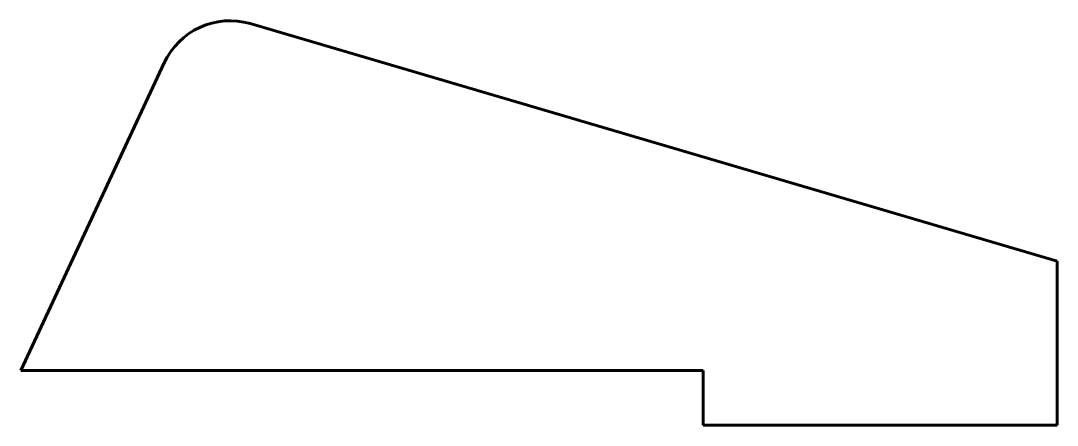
# Model space of a CAD drawing. Header units: millimetres. Extents: x 0 to 142, y -8 to 48.
import ezdxf

# ---------------------------------------------------------------- set-up
doc = ezdxf.new("R2010")
doc.units = ezdxf.units.MM
doc.linetypes.add('K5LT_BASIC', pattern=[0])

msp = doc.modelspace()

# ---------------------------------------------------------------- linework, layer by layer
at = {"color": 150, "linetype": 'K5LT_BASIC', "lineweight": 60, "true_color": 0x0080ff}
for p, q in [((31.45, 47.5), (142, 14.98)), ((0, 0), (19.64, 42.11)), ((142, 14.98), (142, -7.5)), ((93.5, 0), (0, 0)), ((93.5, -7.5), (93.5, 0)), ((142, -7.5), (93.5, -7.5))]:
    msp.add_line(p, q, dxfattribs=at)
msp.add_arc((28.7, 37.88), 10, 74.0287, 155, dxfattribs=at)

doc.saveas('drawing.dxf')
